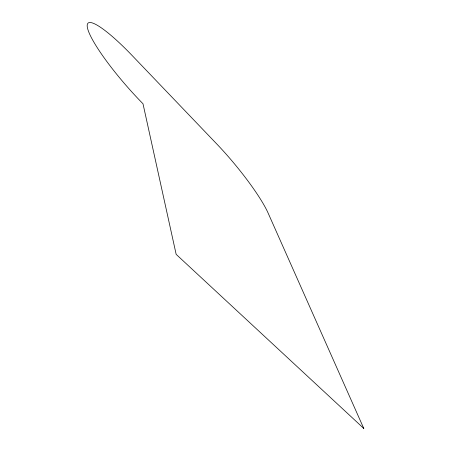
<?xml version="1.0" encoding="UTF-8"?>
<svg xmlns="http://www.w3.org/2000/svg" width="451" height="451" viewBox="0 0 451 451"><rect width="100%" height="100%" fill="white"/><g stroke="black" fill="none" stroke-linecap="round" stroke-linejoin="round"><path stroke-width="0.68" d="M363.788 428.45L176.161 254.358L142.995 103.769A72.825 12.34 48.9 0 1 87.477 27.979A72.825 12.34 48.9 0 1 132.436 55.828L216.937 144.151A67.193 10.841 50.4 0 1 268.091 213.019L363.788 428.45"/></g></svg>
